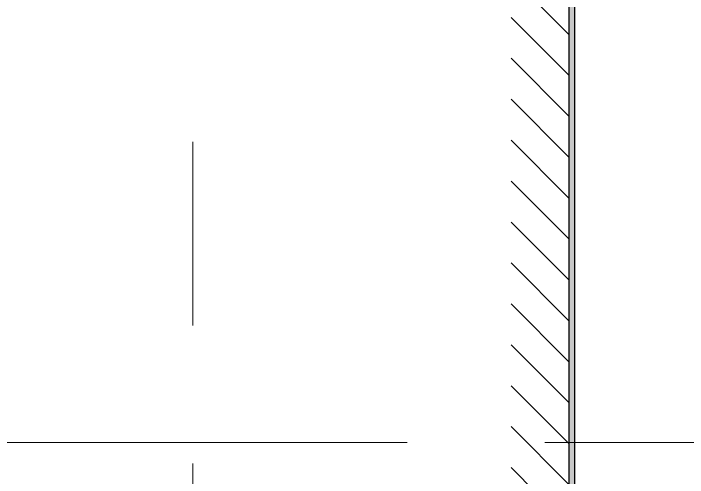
# Model space of a CAD drawing. Header units: millimetres. Extents: x 16345 to 138513, y -2470 to 23828.
# Drawn here: x 28990 to 31320, y 3480 to 5083 of the extents above; entities that cross this region are included whole.
import ezdxf

# ---------------------------------------------------------------- set-up
doc = ezdxf.new("R2010")
doc.units = ezdxf.units.MM
doc.linetypes.add('Осевая', pattern=[3175, 635, -476.25, 1587.5, -476.25])
doc.layers.add('A-WALL-3', color=7, linetype='Continuous', lineweight=25, true_color=0x3c3c3c)
doc.layers.add('A-WALL-FNSH-1', color=7, linetype='Continuous', lineweight=13, true_color=0x3c3c3c)
doc.layers.add('I-WALL', color=7, linetype='Continuous', lineweight=9)
doc.layers.add('Оси-2', color=7, linetype='Осевая', lineweight=9)

msp = doc.modelspace()

# ---------------------------------------------------------------- hatches: boundary and pattern name
at = {"layer": 'I-WALL'}
h = msp.add_hatch(dxfattribs=at)
h.set_pattern_fill('FP_14', color=256, style=0, pattern_type=2)
h.set_pattern_definition([(0, (0, 0), (121.92, 30.48), [10.058, -81.382, 10.058, -81.382, -487.68]), (0, (0, 0), (121.92, 30.48), [-182.88, 10.058, -172.822, 10.058, -81.382, -213.36]), (0, (0, 0), (121.92, 30.48), [-457.2, 10.058, -50.902, 10.058, -142.342]), (120, (45.72, 15.24), (-87.356454, 90.345817), [10.058, -81.382, 10.058, -81.382, -487.68]), (120, (45.72, 15.24), (-87.356454, 90.345817), [-182.88, 10.058, -172.822, 10.058, -81.382, -213.36]), (120, (45.72, 15.24), (-87.356454, 90.345817), [-457.2, 10.058, -50.902, 10.058, -142.342]), (240, (60.96, 76.2), (-34.563546, -120.825817), [10.058, -81.382, 10.058, -81.382, -487.68]), (240, (60.96, 76.2), (-34.563546, -120.825817), [-182.88, 10.058, -172.822, 10.058, -81.382, -213.36]), (240, (60.96, 76.2), (-34.563546, -120.825817), [-457.2, 10.058, -50.902, 10.058, -142.342])])
h.paths.add_polyline_path([(30910, 100), (30930, 100), (30930, 7900), (30910, 7900), (30910, 494.1)])
h = msp.add_hatch(dxfattribs=at)
h.set_pattern_fill('FP_3', color=256, style=0, pattern_type=2)
h.set_pattern_definition([(135, (0, 0), (-70.71068, -70.71068), [])])
h.paths.add_polyline_path([(30710, 100), (30910, 100), (30910, 7700), (30710, 7700), (30710, 140)])

# ---------------------------------------------------------------- linework, layer by layer
at = {"layer": 'A-WALL-3'}
for p, q in [((30910, 7900), (30910, -100)), ((30930, -48), (30930, 5794.9))]:
    msp.add_line(p, q, dxfattribs=at)
at = {"layer": 'A-WALL-FNSH-1'}
msp.add_line((30931, 140), (30931, 5794.9), dxfattribs=at)
at = {"layer": 'Оси-2'}
for p, q in [((29610, 829.5), (29610, 21302.9)), ((21302, 3600), (36260, 3600))]:
    msp.add_line(p, q, dxfattribs=at)

doc.saveas('drawing.dxf')
